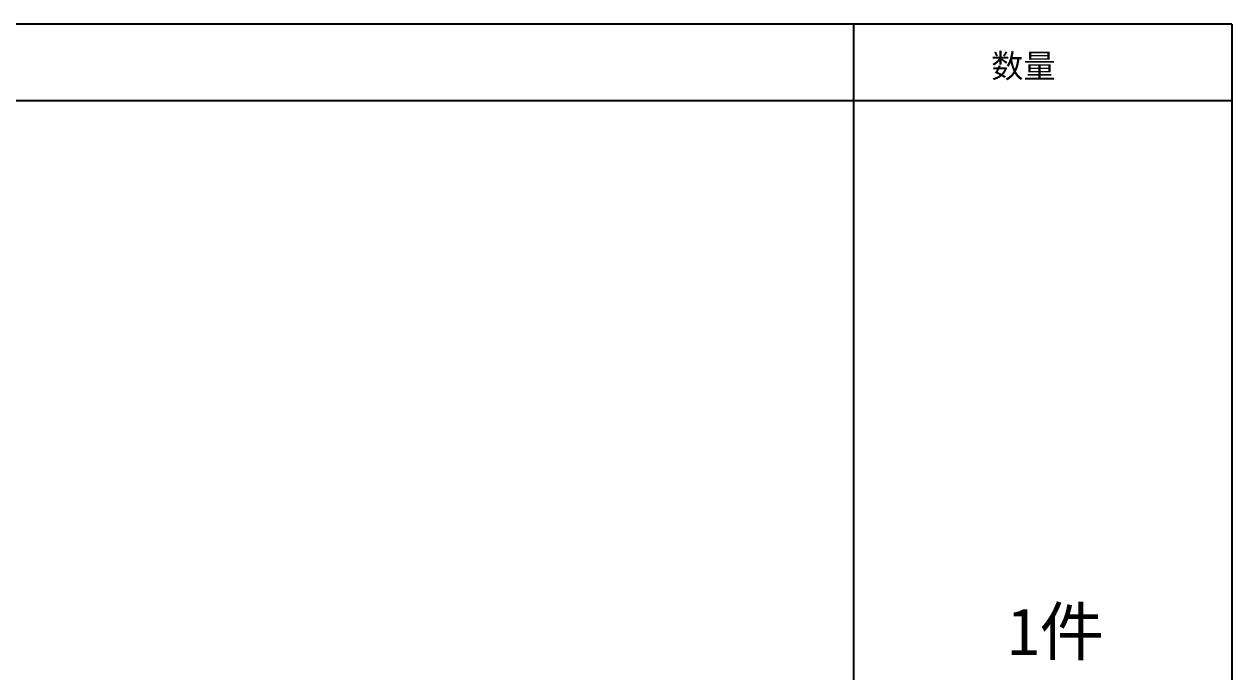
# Model space of a CAD drawing. Header units: millimetres. Extents: x 6817 to 15937, y -5221 to -164.
# Drawn here: x 9852.1 to 10062.6, y -277.2 to -164.3 of the extents above; entities that cross this region are included whole.
import ezdxf

# ---------------------------------------------------------------- set-up
doc = ezdxf.new("R2010")
doc.units = ezdxf.units.MM
doc.layers.add('图层2', color=108, linetype='Continuous')
doc.styles.get("Standard").update_dxf_attribs({"font": 'txt', "bigfont": 'gbcbig.shx'})

msp = doc.modelspace()

# ---------------------------------------------------------------- linework, layer by layer
at = {"layer": '图层2', "color": 2, "linetype": 'ByBlock'}
for p, q in [((10062.569, -164.27), (9492.484, -164.27)), ((9996.651, -164.27), (9996.651, -1378.846)), ((10062.569, -164.27), (10062.569, -1378.846)), ((10062.569, -177.621), (9492.484, -177.621))]:
    msp.add_line(p, q, dxfattribs=at)

# ---------------------------------------------------------------- texts
at = {"color": 2, "attachment_point": 1}
for s, insert, char_height, width in [('{\\fSimSun|b0|i0|c134|p2;数量}', (10020.631, -169.514), 4.10936, 18.02773), ('{\\fSimSun|b0|i0|c134|p2;1件}', (10023.473, -266.07), 8.21872, 36.05545)]:
    msp.add_mtext(s, dxfattribs=dict(at, insert=insert, char_height=char_height, width=width))

doc.saveas('drawing.dxf')
